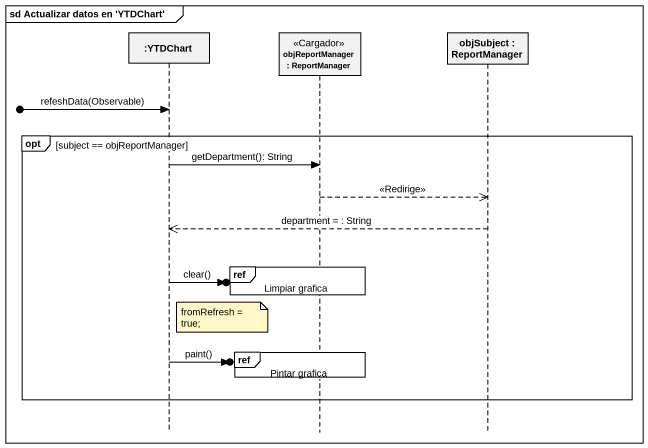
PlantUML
@startuml
mainframe sd Actualizar datos en 'YTDChart'
hide footbox
participant ":YTDChart" as YTDChart
participant "objReportManager : ReportManager" as objReportManager <<Cargador>>
participant "objSubject : ReportManager" as objSubject

[o-> YTDChart : refeshData(Observable)
opt subject == objReportManager
  YTDChart -> objReportManager : getDepartment(): String
  objReportManager -->> objSubject : <<Redirige>>
  objSubject -->> YTDChart : department = : String
  ref over objReportManager : Limpiar grafica
  YTDChart ->o] : clear()
  note right of YTDChart : fromRefresh = true;
  ref over objReportManager : Pintar grafica
  YTDChart ->o] : paint()
end
@enduml
